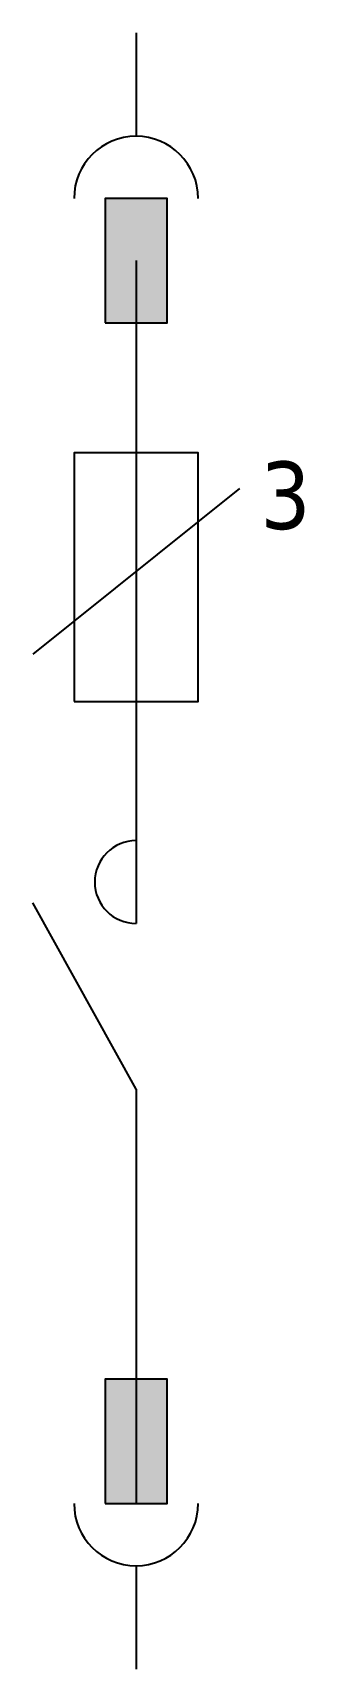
# Model space of a CAD drawing. Header units: inches. Extents: x 1.3 to 4.7, y 0.4 to 20.4.
import ezdxf
from ezdxf.enums import TextEntityAlignment as Align

# ---------------------------------------------------------------- set-up
doc = ezdxf.new("R2010")
doc.units = ezdxf.units.IN
doc.header["$MEASUREMENT"] = 0
doc.layers.add('EPLAN300', color=5, linetype='Continuous', lineweight=25)
doc.styles.add('Tahoma', font='tahoma.ttf')

msp = doc.modelspace()

# ---------------------------------------------------------------- hatches: boundary and pattern name
at = {"layer": 'EPLAN300', "linetype": 'Continuous', "ltscale": 4}
for points in [[(2.229, 16.889), (2.99, 16.889), (2.99, 18.411), (2.229, 18.411)], [(2.229, 2.431), (2.99, 2.431), (2.99, 3.953), (2.229, 3.953)]]:
    msp.add_hatch(color=3, dxfattribs=at).paths.add_polyline_path(points, flags=0)

# ---------------------------------------------------------------- linework, layer by layer
at = {"layer": 'EPLAN300', "color": 3, "linetype": 'Continuous', "ltscale": 4}
for p, q in [((2.609, 20.44), (2.609, 19.172)), ((2.609, 17.65), (2.609, 9.533)), ((2.609, 7.504), (1.341, 9.787)), ((2.609, 1.671), (2.609, 0.402))]:
    msp.add_line(p, q, dxfattribs=at)
at = {"layer": 'EPLAN300', "color": 3, "ltscale": 4}
msp.add_line((3.877, 14.86), (1.341, 12.831), dxfattribs=at)
at = {"layer": 'EPLAN300', "color": 3, "linetype": 'Continuous'}
msp.add_line((2.611, 7.505), (2.609, 2.431), dxfattribs=at)
at = {"layer": 'EPLAN300', "color": 3, "linetype": 'Continuous', "ltscale": 4}
for points in [[(2.229, 16.889), (2.99, 16.889), (2.99, 18.411), (2.229, 18.411)], [(1.848, 12.253), (3.37, 12.253), (3.37, 15.296), (1.848, 15.296)], [(2.229, 2.431), (2.99, 2.431), (2.99, 3.953), (2.229, 3.953)]]:
    msp.add_lwpolyline(points, close=True, dxfattribs=at)
for centre, radius, start, end in [((2.609, 18.411), 0.761, 0, 180), ((2.609, 10.041), 0.507, 90, 270), ((2.609, 2.431), 0.761, 180, 0)]:
    msp.add_arc(centre, radius, start, end, dxfattribs=at)

# ---------------------------------------------------------------- texts
at = {"layer": 'EPLAN300', "style": 'Tahoma'}
msp.add_text('3', height=0.825, dxfattribs=at).set_placement((4.131, 14.777), align=Align.MIDDLE_LEFT)

doc.saveas('drawing.dxf')
